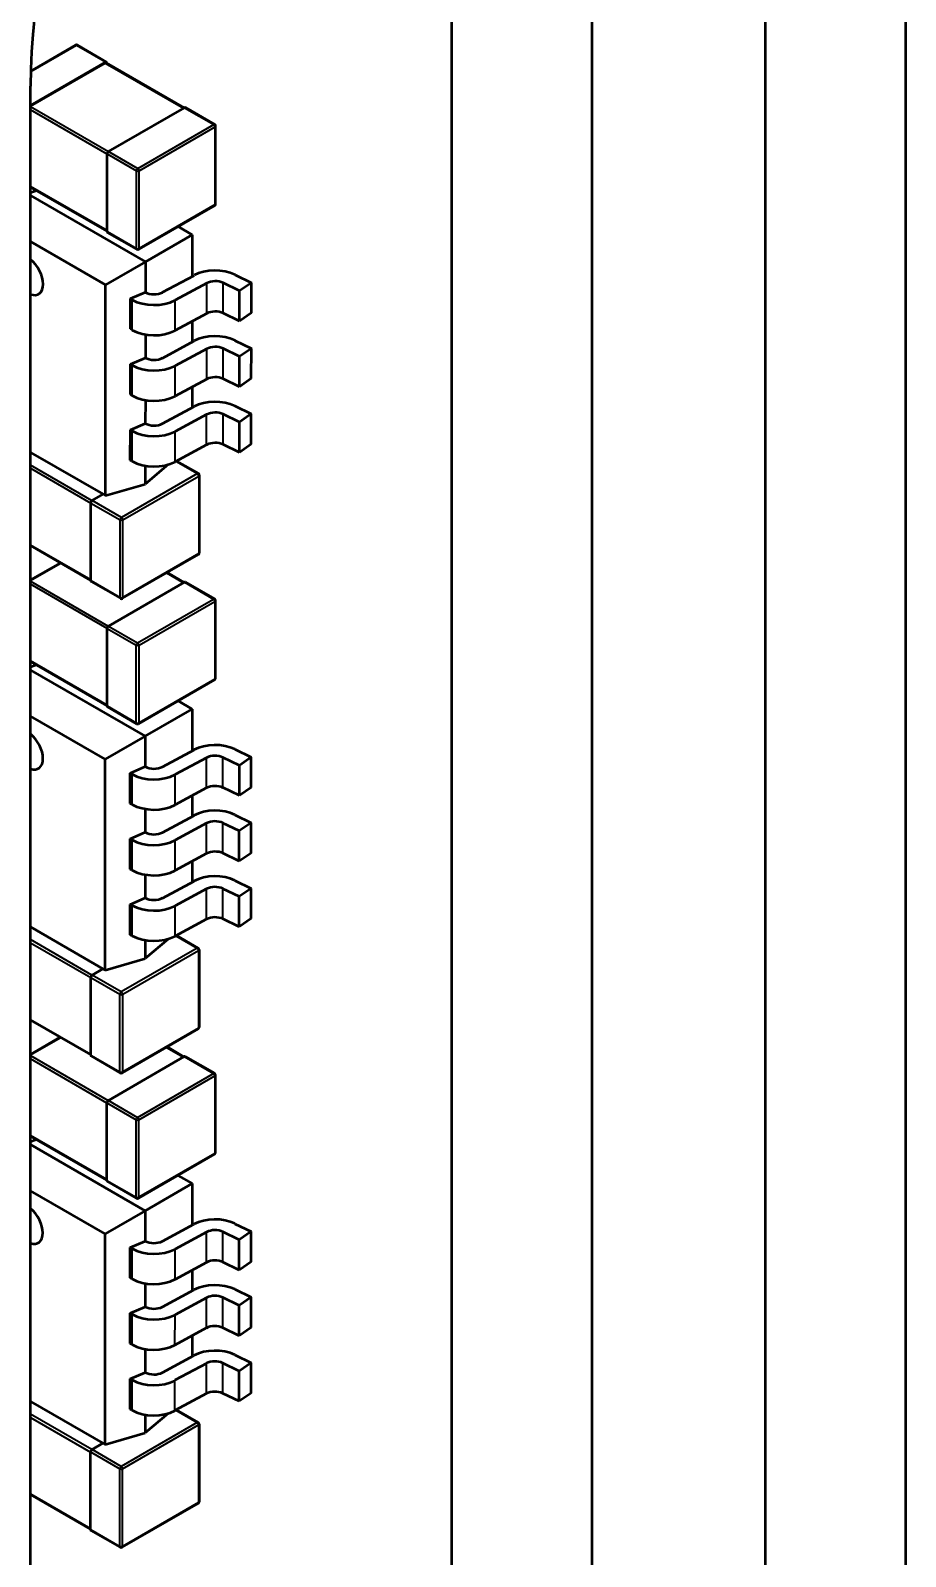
# Model space of a CAD drawing. Header units: millimetres. Extents: x 3137 to 5094, y 789 to 1822.
# Drawn here: x 4188.33 to 4195.4, y 1585.53 to 1597.87 of the extents above; entities that cross this region are included whole.
import ezdxf

# ---------------------------------------------------------------- set-up
doc = ezdxf.new("R2010")
doc.units = ezdxf.units.MM
doc.header["$LTSCALE"] = 1.8
doc.layers.add('외형선(ISO)', color=7, linetype='Continuous', lineweight=50)
doc.layers.add('좁은 외형선(ISO)', color=7, linetype='Continuous', lineweight=35)

msp = doc.modelspace()

# ---------------------------------------------------------------- linework, layer by layer
at = {"layer": '외형선(ISO)'}
for p, q in [((4192.87, 1582.149), (4192.87, 1603.956)), ((4191.737, 1581.495), (4191.737, 1603.467)), ((4194.27, 1573.579), (4194.27, 1602.156)), ((4195.402, 1601.503), (4195.402, 1572.926)), ((4188.332, 1597.542), (4188.694, 1597.751)), ((4188.71, 1597.751), (4188.946, 1597.614)), ((4188.938, 1597.613), (4188.331, 1597.263)), ((4188.331, 1597.259), (4188.935, 1597.607)), ((4188.943, 1597.608), (4189.572, 1597.244)), ((4188.949, 1597.604), (4188.949, 1597.607)), ((4188.331, 1568.843), (4188.331, 1597.421)), ((4188.961, 1596.892), (4189.575, 1597.246)), ((4189.583, 1597.247), (4189.819, 1597.11)), ((4189.827, 1596.469), (4189.827, 1597.096)), ((4188.949, 1596.245), (4188.949, 1596.872)), ((4188.949, 1596.247), (4188.331, 1596.604)), ((4188.331, 1596.56), (4188.378, 1596.577)), ((4188.331, 1596.535), (4189.259, 1595.999)), ((4189.819, 1596.456), (4189.205, 1596.101)), ((4189.523, 1596.285), (4189.638, 1596.219)), ((4188.936, 1595.813), (4188.331, 1596.163)), ((4189.189, 1596.101), (4188.953, 1596.238)), ((4189.259, 1595.999), (4189.638, 1596.219)), ((4189.638, 1596.219), (4189.638, 1595.883)), ((4189.259, 1595.999), (4188.936, 1595.813)), ((4189.259, 1595.999), (4189.259, 1595.754)), ((4189.398, 1595.753), (4189.652, 1595.89)), ((4189.984, 1595.895), (4190.116, 1595.831)), ((4188.936, 1594.109), (4188.936, 1595.813)), ((4189.755, 1595.827), (4189.5, 1595.69)), ((4190.019, 1595.765), (4189.887, 1595.829)), ((4190.116, 1595.831), (4190.019, 1595.765)), ((4190.019, 1595.52), (4190.019, 1595.765)), ((4190.116, 1595.586), (4190.116, 1595.831)), ((4189.138, 1595.702), (4189.259, 1595.754)), ((4189.138, 1595.457), (4189.138, 1595.702)), ((4189.153, 1595.693), (4189.138, 1595.702)), ((4189.755, 1595.582), (4189.5, 1595.445)), ((4189.638, 1595.519), (4189.638, 1595.352)), ((4190.019, 1595.52), (4189.887, 1595.584)), ((4190.116, 1595.586), (4190.019, 1595.52)), ((4189.153, 1595.448), (4189.138, 1595.457)), ((4189.259, 1595.412), (4189.259, 1595.224)), ((4189.397, 1595.222), (4189.652, 1595.36)), ((4189.755, 1595.296), (4189.5, 1595.159)), ((4190.019, 1595.234), (4189.887, 1595.298)), ((4189.983, 1595.364), (4190.116, 1595.3)), ((4190.116, 1595.3), (4190.019, 1595.234)), ((4190.115, 1595.056), (4190.116, 1595.3)), ((4189.138, 1595.171), (4189.259, 1595.224)), ((4189.138, 1594.926), (4189.138, 1595.171)), ((4189.153, 1595.163), (4189.138, 1595.171)), ((4190.019, 1594.989), (4190.019, 1595.234)), ((4189.755, 1595.051), (4189.5, 1594.914)), ((4190.019, 1594.989), (4189.887, 1595.053)), ((4190.115, 1595.056), (4190.019, 1594.989)), ((4189.152, 1594.918), (4189.138, 1594.926)), ((4189.638, 1594.989), (4189.638, 1594.821)), ((4189.259, 1594.881), (4189.258, 1594.693)), ((4189.397, 1594.692), (4189.652, 1594.829)), ((4189.983, 1594.834), (4190.115, 1594.77)), ((4189.138, 1594.64), (4189.258, 1594.693)), ((4189.754, 1594.765), (4189.5, 1594.628)), ((4190.019, 1594.703), (4189.887, 1594.767)), ((4190.115, 1594.77), (4190.019, 1594.703)), ((4190.019, 1594.459), (4190.019, 1594.703)), ((4190.115, 1594.525), (4190.115, 1594.77)), ((4189.137, 1594.396), (4189.138, 1594.64)), ((4189.152, 1594.632), (4189.138, 1594.64)), ((4188.331, 1594.458), (4188.936, 1594.109)), ((4189.754, 1594.521), (4189.5, 1594.383)), ((4190.019, 1594.459), (4189.887, 1594.523)), ((4190.115, 1594.525), (4190.019, 1594.459)), ((4189.152, 1594.387), (4189.137, 1594.396)), ((4189.444, 1594.361), (4189.258, 1594.203)), ((4189.258, 1594.351), (4189.258, 1594.203)), ((4189.511, 1594.389), (4189.687, 1594.288)), ((4188.936, 1594.109), (4189.258, 1594.203)), ((4189.695, 1594.274), (4189.695, 1593.647)), ((4188.817, 1593.422), (4188.817, 1594.049)), ((4188.829, 1594.069), (4188.917, 1594.12)), ((4188.331, 1593.705), (4188.817, 1593.424)), ((4188.331, 1593.705), (4188.331, 1593.705)), ((4188.572, 1593.566), (4188.331, 1593.427)), ((4188.331, 1593.423), (4188.575, 1593.564)), ((4189.073, 1593.279), (4189.687, 1593.633)), ((4189.434, 1593.487), (4189.572, 1593.408)), ((4188.821, 1593.415), (4189.057, 1593.279)), ((4188.96, 1593.055), (4189.574, 1593.41)), ((4189.582, 1593.41), (4189.818, 1593.274)), ((4189.826, 1592.633), (4189.826, 1593.26)), ((4188.949, 1592.409), (4188.949, 1593.036)), ((4188.949, 1592.41), (4188.331, 1592.767)), ((4188.331, 1592.724), (4188.377, 1592.741)), ((4188.331, 1592.699), (4189.258, 1592.163)), ((4189.818, 1592.619), (4189.204, 1592.265)), ((4189.523, 1592.449), (4189.638, 1592.382)), ((4188.935, 1591.977), (4188.331, 1592.326)), ((4189.188, 1592.265), (4188.952, 1592.401)), ((4189.258, 1592.163), (4189.638, 1592.382)), ((4189.638, 1592.382), (4189.638, 1592.046)), ((4189.258, 1592.163), (4188.935, 1591.977)), ((4189.258, 1592.163), (4189.258, 1591.918)), ((4189.983, 1592.059), (4190.115, 1591.995)), ((4188.935, 1590.272), (4188.935, 1591.977)), ((4189.397, 1591.917), (4189.652, 1592.054)), ((4189.754, 1591.99), (4189.499, 1591.853)), ((4190.019, 1591.928), (4189.886, 1591.992)), ((4190.115, 1591.995), (4190.019, 1591.928)), ((4190.115, 1591.75), (4190.115, 1591.995)), ((4189.137, 1591.865), (4189.258, 1591.918)), ((4189.137, 1591.621), (4189.137, 1591.865)), ((4189.152, 1591.857), (4189.137, 1591.865)), ((4190.019, 1591.684), (4190.019, 1591.928)), ((4189.754, 1591.746), (4189.499, 1591.608)), ((4190.019, 1591.684), (4189.886, 1591.748)), ((4190.115, 1591.75), (4190.019, 1591.684)), ((4189.152, 1591.612), (4189.137, 1591.621)), ((4189.258, 1591.576), (4189.258, 1591.387)), ((4189.638, 1591.683), (4189.638, 1591.516)), ((4189.397, 1591.386), (4189.652, 1591.523)), ((4189.754, 1591.46), (4189.499, 1591.323)), ((4190.018, 1591.398), (4189.886, 1591.462)), ((4189.983, 1591.528), (4190.115, 1591.464)), ((4190.115, 1591.464), (4190.018, 1591.398)), ((4190.115, 1591.219), (4190.115, 1591.464)), ((4189.137, 1591.335), (4189.258, 1591.387)), ((4189.137, 1591.09), (4189.137, 1591.335)), ((4189.152, 1591.326), (4189.137, 1591.335)), ((4190.018, 1591.153), (4190.018, 1591.398)), ((4189.754, 1591.215), (4189.499, 1591.078)), ((4190.018, 1591.153), (4189.886, 1591.217)), ((4190.115, 1591.219), (4190.018, 1591.153)), ((4189.152, 1591.081), (4189.137, 1591.09)), ((4189.638, 1591.152), (4189.637, 1590.985)), ((4189.258, 1591.045), (4189.258, 1590.857)), ((4189.397, 1590.855), (4189.652, 1590.992)), ((4189.983, 1590.997), (4190.115, 1590.933)), ((4189.137, 1590.804), (4189.258, 1590.857)), ((4189.754, 1590.929), (4189.499, 1590.792)), ((4190.018, 1590.867), (4189.886, 1590.931)), ((4190.115, 1590.933), (4190.018, 1590.867)), ((4190.018, 1590.622), (4190.018, 1590.867)), ((4190.115, 1590.689), (4190.115, 1590.933)), ((4189.137, 1590.559), (4189.137, 1590.804)), ((4189.152, 1590.795), (4189.137, 1590.804)), ((4188.331, 1590.622), (4188.935, 1590.272)), ((4189.754, 1590.684), (4189.499, 1590.547)), ((4190.018, 1590.622), (4189.886, 1590.686)), ((4190.115, 1590.689), (4190.018, 1590.622)), ((4189.152, 1590.551), (4189.137, 1590.559)), ((4189.443, 1590.524), (4189.258, 1590.367)), ((4189.258, 1590.514), (4189.258, 1590.367)), ((4189.51, 1590.553), (4189.686, 1590.451)), ((4188.935, 1590.272), (4189.258, 1590.367)), ((4189.694, 1590.437), (4189.694, 1589.81)), ((4188.817, 1589.586), (4188.817, 1590.213)), ((4188.828, 1590.233), (4188.916, 1590.283)), ((4188.331, 1589.869), (4188.817, 1589.588)), ((4188.571, 1589.73), (4188.331, 1589.591)), ((4188.331, 1589.587), (4188.575, 1589.728)), ((4189.072, 1589.442), (4189.686, 1589.797)), ((4189.434, 1589.651), (4189.571, 1589.572)), ((4188.82, 1589.579), (4189.056, 1589.442)), ((4188.96, 1589.219), (4189.573, 1589.573)), ((4189.581, 1589.574), (4189.817, 1589.438)), ((4189.825, 1588.797), (4189.825, 1589.424)), ((4188.948, 1588.572), (4188.948, 1589.199)), ((4188.948, 1588.574), (4188.331, 1588.931)), ((4188.331, 1588.888), (4188.376, 1588.904)), ((4188.331, 1588.862), (4189.257, 1588.327)), ((4189.817, 1588.783), (4189.204, 1588.428)), ((4189.522, 1588.612), (4189.637, 1588.546)), ((4188.935, 1588.14), (4188.331, 1588.489)), ((4189.188, 1588.428), (4188.951, 1588.565)), ((4189.257, 1588.327), (4189.637, 1588.546)), ((4189.637, 1588.546), (4189.637, 1588.21)), ((4189.257, 1588.327), (4188.935, 1588.14)), ((4189.257, 1588.327), (4189.257, 1588.082)), ((4188.935, 1586.436), (4188.935, 1588.14)), ((4189.396, 1588.08), (4189.651, 1588.217)), ((4189.753, 1588.154), (4189.499, 1588.017)), ((4190.018, 1588.092), (4189.886, 1588.156)), ((4189.982, 1588.222), (4190.114, 1588.158)), ((4190.114, 1588.158), (4190.018, 1588.092)), ((4190.114, 1587.914), (4190.114, 1588.158)), ((4189.136, 1588.029), (4189.257, 1588.082)), ((4189.136, 1587.784), (4189.136, 1588.029)), ((4189.151, 1588.02), (4189.136, 1588.029)), ((4190.018, 1587.847), (4190.018, 1588.092)), ((4189.753, 1587.909), (4189.499, 1587.772)), ((4190.018, 1587.847), (4189.886, 1587.911)), ((4190.114, 1587.914), (4190.018, 1587.847)), ((4189.151, 1587.776), (4189.136, 1587.784)), ((4189.637, 1587.847), (4189.637, 1587.679)), ((4189.257, 1587.739), (4189.257, 1587.551)), ((4189.396, 1587.55), (4189.651, 1587.687)), ((4189.753, 1587.623), (4189.499, 1587.486)), ((4190.018, 1587.561), (4189.886, 1587.625)), ((4189.982, 1587.692), (4190.114, 1587.628)), ((4190.114, 1587.628), (4190.018, 1587.561)), ((4190.114, 1587.383), (4190.114, 1587.628)), ((4189.136, 1587.498), (4189.257, 1587.551)), ((4189.136, 1587.254), (4189.136, 1587.498)), ((4189.151, 1587.49), (4189.136, 1587.498)), ((4190.018, 1587.316), (4190.018, 1587.561)), ((4189.753, 1587.379), (4189.498, 1587.241)), ((4190.018, 1587.316), (4189.886, 1587.381)), ((4190.114, 1587.383), (4190.018, 1587.316)), ((4189.151, 1587.245), (4189.136, 1587.254)), ((4189.637, 1587.316), (4189.637, 1587.149)), ((4189.257, 1587.208), (4189.257, 1587.02)), ((4189.396, 1587.019), (4189.651, 1587.156)), ((4189.982, 1587.161), (4190.114, 1587.097)), ((4189.136, 1586.968), (4189.257, 1587.02)), ((4189.753, 1587.093), (4189.498, 1586.956)), ((4190.018, 1587.031), (4189.886, 1587.095)), ((4190.114, 1587.097), (4190.018, 1587.031)), ((4190.018, 1586.786), (4190.018, 1587.031)), ((4190.114, 1586.852), (4190.114, 1587.097)), ((4189.136, 1586.723), (4189.136, 1586.968)), ((4189.151, 1586.959), (4189.136, 1586.968)), ((4188.331, 1586.785), (4188.935, 1586.436)), ((4189.753, 1586.848), (4189.498, 1586.711)), ((4190.018, 1586.786), (4189.886, 1586.85)), ((4190.114, 1586.852), (4190.018, 1586.786)), ((4189.151, 1586.714), (4189.136, 1586.723)), ((4189.443, 1586.688), (4189.257, 1586.531)), ((4189.257, 1586.678), (4189.257, 1586.531)), ((4189.509, 1586.717), (4189.685, 1586.615)), ((4188.935, 1586.436), (4189.257, 1586.531)), ((4189.693, 1586.601), (4189.693, 1585.974)), ((4188.828, 1586.396), (4188.916, 1586.447)), ((4188.816, 1585.75), (4188.816, 1586.377)), ((4188.331, 1586.032), (4188.816, 1585.752)), ((4189.072, 1585.606), (4189.685, 1585.96)), ((4188.819, 1585.742), (4189.056, 1585.606))]:
    msp.add_line(p, q, dxfattribs=at)
for centre, start, end in [((4188.702, 1597.737), 59.9906, 120), ((4189.811, 1597.096), 359.9906, 59.9906), ((4189.811, 1596.469), 300, 359.9906), ((4189.197, 1596.115), 239.9906, 300), ((4189.679, 1594.274), 359.9906, 59.9906), ((4189.679, 1593.647), 300, 359.9906), ((4189.065, 1593.292), 239.9906, 300), ((4189.81, 1593.26), 359.9906, 59.9906), ((4189.81, 1592.633), 300, 359.9906), ((4189.196, 1592.279), 239.9906, 300), ((4189.678, 1590.437), 359.9906, 59.9906), ((4189.678, 1589.81), 300, 359.9906), ((4189.064, 1589.456), 239.9906, 300), ((4189.809, 1589.424), 359.9906, 59.9906), ((4189.809, 1588.797), 300, 359.9906), ((4189.196, 1588.442), 239.9906, 300), ((4189.677, 1586.601), 359.9906, 59.9906), ((4189.677, 1585.974), 300, 359.9906), ((4189.064, 1585.62), 239.9906, 300)]:
    msp.add_arc(centre, 0.016, start, end, dxfattribs=at)
for centre, major_axis, ratio, start_param, end_param in [((4191.866, 1599.462), (2.5, 4.33), 0.57735, 5.497787, 8.63938), ((4188.938, 1597.6), (0.008, 0.0139), 0.577241, 5.497882, 7.068678), ((4188.935, 1597.594), (0.008, 0.0139), 0.577241, 0, 0.785493), ((4189.575, 1597.233), (0.008, 0.0139), 0.577241, 0, 0.785493), ((4188.961, 1596.878), (0.008, 0.0139), 0.577241, 0.785493, 2.356289), ((4188.961, 1596.251), (-0.008, -0.0139), 0.577241, 5.497882, 6.283185), ((4188.308, 1595.891), (0.088, -0.152), 0.57735, 5.686113, 8.451054), ((4189.823, 1595.785), (0.25, 0), 0.57746, 0.872759, 2.321383), ((4189.823, 1595.785), (-0.1, 0), 0.57746, 4.014352, 5.462975), ((4189.329, 1595.795), (-0.25, 0), 0.57746, 0.785493, 2.321383), ((4189.329, 1595.795), (0.1, 0), 0.57746, 3.927086, 5.462975), ((4189.823, 1595.54), (-0.1, 0), 0.57746, 4.014352, 5.462975), ((4189.329, 1595.55), (-0.25, 0), 0.57746, 0.785493, 2.321383), ((4189.823, 1595.254), (0.25, 0), 0.57746, 0.872759, 2.321383), ((4189.823, 1595.254), (-0.1, 0), 0.57746, 4.014352, 5.462975), ((4189.329, 1595.265), (-0.25, 0), 0.57746, 0.785493, 2.321383), ((4189.329, 1595.265), (0.1, 0), 0.57746, 3.927086, 5.462975), ((4189.823, 1595.009), (-0.1, 0), 0.57746, 4.014352, 5.462975), ((4189.329, 1595.02), (-0.25, 0), 0.57746, 0.785493, 2.321383), ((4189.823, 1594.723), (0.25, 0), 0.57746, 0.872759, 2.321383), ((4189.823, 1594.723), (-0.1, 0), 0.57746, 4.014352, 5.462975), ((4189.329, 1594.734), (0.1, 0), 0.57746, 3.927086, 5.462975), ((4189.329, 1594.734), (-0.25, 0), 0.57746, 0.785493, 2.321383), ((4189.823, 1594.478), (-0.1, 0), 0.57746, 4.014352, 5.462975), ((4189.329, 1594.489), (-0.25, 0), 0.57746, 0.785493, 2.321383), ((4188.829, 1594.056), (0.008, 0.0139), 0.577241, 0.785493, 2.356289), ((4188.829, 1593.429), (-0.008, -0.0139), 0.577241, 5.497882, 6.283185), ((4189.574, 1593.396), (0.008, 0.0139), 0.577241, 0, 0.785493), ((4188.96, 1593.042), (0.008, 0.0139), 0.577241, 0.785493, 2.356289), ((4188.96, 1592.415), (-0.008, -0.0139), 0.577241, 5.497882, 6.283185), ((4188.307, 1592.055), (0.088, -0.152), 0.57735, 5.691292, 8.445875), ((4189.822, 1591.948), (0.25, 0), 0.57746, 0.872759, 2.321383), ((4189.822, 1591.948), (-0.1, 0), 0.57746, 4.014352, 5.462975), ((4189.329, 1591.959), (-0.25, 0), 0.57746, 0.785493, 2.321383), ((4189.329, 1591.959), (0.1, 0), 0.57746, 3.927086, 5.462975), ((4189.822, 1591.703), (-0.1, 0), 0.57746, 4.014352, 5.462975), ((4189.329, 1591.714), (-0.25, 0), 0.57746, 0.785493, 2.321383), ((4189.822, 1591.418), (0.25, 0), 0.57746, 0.872759, 2.321383), ((4189.822, 1591.418), (-0.1, 0), 0.57746, 4.014352, 5.462975), ((4189.329, 1591.428), (-0.25, 0), 0.57746, 0.785493, 2.321383), ((4189.329, 1591.428), (0.1, 0), 0.57746, 3.927086, 5.462975), ((4189.822, 1591.173), (-0.1, 0), 0.57746, 4.014352, 5.462975), ((4189.329, 1591.183), (-0.25, 0), 0.57746, 0.785493, 2.321383), ((4189.822, 1590.887), (0.25, 0), 0.57746, 0.872759, 2.321383), ((4189.822, 1590.887), (-0.1, 0), 0.57746, 4.014352, 5.462975), ((4189.329, 1590.898), (0.1, 0), 0.57746, 3.927086, 5.462975), ((4189.329, 1590.898), (-0.25, 0), 0.57746, 0.785493, 2.321383), ((4189.822, 1590.642), (-0.1, 0), 0.57746, 4.014352, 5.462975), ((4189.329, 1590.653), (-0.25, 0), 0.57746, 0.785493, 2.321383), ((4188.828, 1590.219), (0.008, 0.0139), 0.577241, 0.785493, 2.356289), ((4188.828, 1589.592), (-0.008, -0.0139), 0.577241, 5.497882, 6.283185), ((4189.573, 1589.56), (0.008, 0.0139), 0.577241, 0, 0.785493), ((4188.96, 1589.206), (0.008, 0.0139), 0.577241, 0.785493, 2.356289), ((4188.959, 1588.579), (-0.008, -0.0139), 0.577241, 5.497882, 6.283185), ((4188.306, 1588.219), (0.088, -0.152), 0.57735, 5.696476, 8.440691), ((4189.822, 1588.112), (0.25, 0), 0.57746, 0.872759, 2.321383), ((4189.822, 1588.112), (-0.1, 0), 0.57746, 4.014352, 5.462975), ((4189.328, 1588.123), (-0.25, 0), 0.57746, 0.785493, 2.321383), ((4189.328, 1588.123), (0.1, 0), 0.57746, 3.927086, 5.462975), ((4189.822, 1587.867), (-0.1, 0), 0.57746, 4.014352, 5.462975), ((4189.328, 1587.878), (-0.25, 0), 0.57746, 0.785493, 2.321383), ((4189.821, 1587.581), (0.25, 0), 0.57746, 0.872759, 2.321383), ((4189.821, 1587.581), (-0.1, 0), 0.57746, 4.014352, 5.462975), ((4189.328, 1587.592), (0.1, 0), 0.57746, 3.927086, 5.462975), ((4189.328, 1587.592), (-0.25, 0), 0.57746, 0.785493, 2.321383), ((4189.821, 1587.336), (-0.1, 0), 0.57746, 4.014352, 5.462975), ((4189.328, 1587.347), (-0.25, 0), 0.57746, 0.785493, 2.321383), ((4189.821, 1587.051), (0.25, 0), 0.57746, 0.872759, 2.321383), ((4189.328, 1587.061), (0.1, 0), 0.57746, 3.927086, 5.462975), ((4189.821, 1587.051), (-0.1, 0), 0.57746, 4.014352, 5.462975), ((4189.328, 1587.061), (-0.25, 0), 0.57746, 0.785493, 2.321383), ((4189.821, 1586.806), (-0.1, 0), 0.57746, 4.014352, 5.462975), ((4189.328, 1586.816), (-0.25, 0), 0.57746, 0.785493, 2.321383), ((4188.828, 1586.383), (0.008, 0.0139), 0.577241, 0.785493, 2.356289), ((4188.827, 1585.756), (-0.008, -0.0139), 0.577241, 5.497882, 6.283185)]:
    msp.add_ellipse(centre, major_axis=major_axis, ratio=ratio, start_param=start_param, end_param=end_param, dxfattribs=at)
at = {"layer": '좁은 외형선(ISO)'}
for p, q in [((4188.702, 1597.75), (4188.332, 1597.536)), ((4188.938, 1597.613), (4188.702, 1597.75)), ((4188.935, 1597.607), (4189.568, 1597.242)), ((4188.331, 1597.255), (4188.96, 1596.891)), ((4189.575, 1597.246), (4189.811, 1597.109)), ((4188.949, 1596.871), (4188.331, 1597.228)), ((4189.197, 1596.755), (4189.811, 1597.109)), ((4189.208, 1596.735), (4189.822, 1597.09)), ((4189.822, 1597.09), (4189.822, 1596.463)), ((4188.949, 1596.872), (4189.186, 1596.735)), ((4188.961, 1596.892), (4189.197, 1596.755)), ((4189.186, 1596.108), (4189.186, 1596.735)), ((4189.208, 1596.108), (4189.208, 1596.735)), ((4188.949, 1596.252), (4188.331, 1596.61)), ((4189.822, 1596.463), (4189.208, 1596.108)), ((4188.949, 1596.245), (4189.186, 1596.108)), ((4189.755, 1595.582), (4189.755, 1595.827)), ((4189.887, 1595.584), (4189.887, 1595.829)), ((4189.153, 1595.448), (4189.153, 1595.693)), ((4189.5, 1595.445), (4189.5, 1595.69)), ((4189.755, 1595.051), (4189.755, 1595.296)), ((4189.887, 1595.053), (4189.887, 1595.298)), ((4189.152, 1594.918), (4189.153, 1595.163)), ((4189.5, 1594.914), (4189.5, 1595.159)), ((4189.754, 1594.521), (4189.754, 1594.765)), ((4189.887, 1594.523), (4189.887, 1594.767)), ((4189.152, 1594.387), (4189.152, 1594.632)), ((4189.5, 1594.383), (4189.5, 1594.628)), ((4188.828, 1594.068), (4188.331, 1594.356)), ((4188.331, 1594.33), (4188.817, 1594.048)), ((4189.679, 1594.287), (4189.065, 1593.932)), ((4189.506, 1594.387), (4189.679, 1594.287)), ((4189.076, 1593.913), (4189.69, 1594.267)), ((4189.69, 1594.267), (4189.69, 1593.64)), ((4188.817, 1594.049), (4189.054, 1593.913)), ((4189.065, 1593.932), (4188.829, 1594.069)), ((4189.054, 1593.286), (4189.054, 1593.913)), ((4189.076, 1593.286), (4189.076, 1593.913)), ((4188.331, 1593.711), (4188.817, 1593.43)), ((4188.336, 1593.702), (4188.331, 1593.7)), ((4189.69, 1593.64), (4189.076, 1593.286)), ((4188.331, 1593.418), (4188.959, 1593.055)), ((4188.817, 1593.422), (4189.054, 1593.286)), ((4189.43, 1593.485), (4189.567, 1593.405)), ((4188.949, 1593.035), (4188.331, 1593.392)), ((4189.574, 1593.41), (4189.81, 1593.273)), ((4189.196, 1592.919), (4189.81, 1593.273)), ((4189.208, 1592.899), (4189.821, 1593.254)), ((4189.821, 1593.254), (4189.821, 1592.626)), ((4188.96, 1593.055), (4189.196, 1592.919)), ((4188.949, 1593.036), (4189.185, 1592.899)), ((4189.185, 1592.272), (4189.185, 1592.899)), ((4189.208, 1592.272), (4189.208, 1592.899)), ((4188.949, 1592.416), (4188.331, 1592.773)), ((4189.821, 1592.626), (4189.208, 1592.272)), ((4188.949, 1592.409), (4189.185, 1592.272)), ((4189.754, 1591.746), (4189.754, 1591.99)), ((4189.886, 1591.748), (4189.886, 1591.992)), ((4189.152, 1591.612), (4189.152, 1591.857)), ((4189.499, 1591.608), (4189.499, 1591.853)), ((4189.754, 1591.215), (4189.754, 1591.46)), ((4189.886, 1591.217), (4189.886, 1591.462)), ((4189.152, 1591.081), (4189.152, 1591.326)), ((4189.499, 1591.078), (4189.499, 1591.323)), ((4189.754, 1590.684), (4189.754, 1590.929)), ((4189.886, 1590.686), (4189.886, 1590.931)), ((4189.152, 1590.551), (4189.152, 1590.795)), ((4189.499, 1590.547), (4189.499, 1590.792)), ((4188.827, 1590.232), (4188.331, 1590.519)), ((4188.331, 1590.493), (4188.817, 1590.212)), ((4189.505, 1590.55), (4189.678, 1590.45)), ((4189.678, 1590.45), (4189.064, 1590.096)), ((4189.076, 1590.077), (4189.689, 1590.431)), ((4189.689, 1590.431), (4189.689, 1589.804)), ((4188.817, 1590.213), (4189.053, 1590.077)), ((4189.064, 1590.096), (4188.828, 1590.233)), ((4189.053, 1589.45), (4189.053, 1590.077)), ((4189.076, 1589.45), (4189.076, 1590.077)), ((4188.331, 1589.874), (4188.817, 1589.593)), ((4188.335, 1589.866), (4188.331, 1589.864)), ((4189.689, 1589.804), (4189.076, 1589.45)), ((4189.429, 1589.648), (4189.566, 1589.569)), ((4188.331, 1589.581), (4188.959, 1589.218)), ((4188.948, 1589.198), (4188.331, 1589.555)), ((4188.817, 1589.586), (4189.053, 1589.45)), ((4189.573, 1589.573), (4189.809, 1589.437)), ((4189.196, 1589.082), (4189.809, 1589.437)), ((4189.207, 1589.063), (4189.821, 1589.417)), ((4189.821, 1589.417), (4189.821, 1588.79)), ((4188.948, 1589.199), (4189.184, 1589.063)), ((4188.96, 1589.219), (4189.196, 1589.082)), ((4189.184, 1588.436), (4189.184, 1589.063)), ((4189.207, 1588.436), (4189.207, 1589.063)), ((4188.948, 1588.58), (4188.331, 1588.936)), ((4189.821, 1588.79), (4189.207, 1588.436)), ((4188.948, 1588.572), (4189.184, 1588.436)), ((4189.753, 1587.909), (4189.753, 1588.154)), ((4189.886, 1587.911), (4189.886, 1588.156)), ((4189.151, 1587.776), (4189.151, 1588.02)), ((4189.499, 1587.772), (4189.499, 1588.017)), ((4189.753, 1587.379), (4189.753, 1587.623)), ((4189.886, 1587.381), (4189.886, 1587.625)), ((4189.151, 1587.245), (4189.151, 1587.49)), ((4189.498, 1587.241), (4189.499, 1587.486)), ((4189.753, 1586.848), (4189.753, 1587.093)), ((4189.886, 1586.85), (4189.886, 1587.095)), ((4189.151, 1586.714), (4189.151, 1586.959)), ((4189.498, 1586.711), (4189.498, 1586.956)), ((4188.827, 1586.396), (4188.331, 1586.682)), ((4188.331, 1586.656), (4188.816, 1586.376)), ((4189.505, 1586.714), (4189.677, 1586.614)), ((4189.677, 1586.614), (4189.064, 1586.26)), ((4189.075, 1586.24), (4189.689, 1586.595)), ((4189.689, 1586.595), (4189.689, 1585.968)), ((4189.064, 1586.26), (4188.828, 1586.396)), ((4188.816, 1586.377), (4189.052, 1586.24)), ((4189.052, 1585.613), (4189.052, 1586.24)), ((4189.075, 1585.613), (4189.075, 1586.24)), ((4188.331, 1586.037), (4188.816, 1585.757)), ((4189.689, 1585.968), (4189.075, 1585.613)), ((4188.816, 1585.75), (4189.052, 1585.613))]:
    msp.add_line(p, q, dxfattribs=at)
for centre, major_axis, ratio, start_param, end_param in [((4188.702, 1597.737), (-0.008, 0.0139), 0.57735, 5.497597, 6.283185), ((4188.702, 1597.737), (0.008, 0.0139), 0.577241, 0, 0.785493), ((4189.811, 1597.096), (0.008, 0.0139), 0.577241, 0, 0.785493), ((4189.811, 1597.096), (0.008, -0.0139), 0.57735, 0.785208, 2.356005), ((4189.811, 1597.096), (0.016, 0), 0.57746, 5.497882, 6.283185), ((4189.197, 1596.742), (0.008, 0.0139), 0.577241, 0.785493, 2.356289), ((4189.197, 1596.742), (0.008, -0.0139), 0.57735, 0.785208, 2.356005), ((4189.197, 1596.742), (0.016, 0), 0.57746, 3.927086, 5.497882), ((4189.811, 1596.469), (0.008, -0.0139), 0.57735, 0, 0.785208), ((4189.811, 1596.469), (0.016, 0), 0.57746, 5.497882, 6.283185), ((4189.197, 1596.115), (-0.008, -0.0139), 0.577241, 5.497882, 6.283185), ((4189.197, 1596.115), (0.016, 0), 0.57746, 3.927086, 5.497882), ((4189.197, 1596.115), (0.008, -0.0139), 0.57735, 0, 0.785208), ((4189.679, 1594.274), (0.008, 0.0139), 0.577241, 0, 0.785493), ((4189.679, 1594.274), (0.008, -0.0139), 0.57735, 0.785208, 2.356005), ((4189.679, 1594.274), (0.016, 0), 0.57746, 5.497882, 6.283185), ((4189.065, 1593.919), (0.008, 0.0139), 0.577241, 0.785493, 2.356289), ((4189.065, 1593.919), (0.016, 0), 0.57746, 3.927086, 5.497882), ((4189.065, 1593.919), (0.008, -0.0139), 0.57735, 0.785208, 2.356005), ((4189.679, 1593.647), (0.008, -0.0139), 0.57735, 0, 0.785208), ((4189.679, 1593.647), (0.016, 0), 0.57746, 5.497882, 6.283185), ((4189.065, 1593.292), (-0.008, -0.0139), 0.577241, 5.497882, 6.283185), ((4189.065, 1593.292), (0.016, 0), 0.57746, 3.927086, 5.497882), ((4189.065, 1593.292), (0.008, -0.0139), 0.57735, 0, 0.785208), ((4189.81, 1593.26), (0.008, 0.0139), 0.577241, 0, 0.785493), ((4189.81, 1593.26), (0.008, -0.0139), 0.57735, 0.785208, 2.356005), ((4189.81, 1593.26), (0.016, 0), 0.57746, 5.497882, 6.283185), ((4189.196, 1592.906), (0.008, 0.0139), 0.577241, 0.785493, 2.356289), ((4189.196, 1592.906), (0.016, 0), 0.57746, 3.927086, 5.497882), ((4189.196, 1592.906), (0.008, -0.0139), 0.57735, 0.785208, 2.356005), ((4189.81, 1592.633), (0.008, -0.0139), 0.57735, 0, 0.785208), ((4189.81, 1592.633), (0.016, 0), 0.57746, 5.497882, 6.283185), ((4189.196, 1592.279), (-0.008, -0.0139), 0.577241, 5.497882, 6.283185), ((4189.196, 1592.279), (0.016, 0), 0.57746, 3.927086, 5.497882), ((4189.196, 1592.279), (0.008, -0.0139), 0.57735, 0, 0.785208), ((4189.678, 1590.437), (0.008, 0.0139), 0.577241, 0, 0.785493), ((4189.678, 1590.437), (0.008, -0.0139), 0.57735, 0.785208, 2.356005), ((4189.678, 1590.437), (0.016, 0), 0.57746, 5.497882, 6.283185), ((4189.064, 1590.083), (0.008, 0.0139), 0.577241, 0.785493, 2.356289), ((4189.064, 1590.083), (0.008, -0.0139), 0.57735, 0.785208, 2.356005), ((4189.064, 1590.083), (0.016, 0), 0.57746, 3.927086, 5.497882), ((4189.678, 1589.81), (0.008, -0.0139), 0.57735, 0, 0.785208), ((4189.678, 1589.81), (0.016, 0), 0.57746, 5.497882, 6.283185), ((4189.064, 1589.456), (-0.008, -0.0139), 0.577241, 5.497882, 6.283185), ((4189.064, 1589.456), (0.016, 0), 0.57746, 3.927086, 5.497882), ((4189.064, 1589.456), (0.008, -0.0139), 0.57735, 0, 0.785208), ((4189.809, 1589.424), (0.008, 0.0139), 0.577241, 0, 0.785493), ((4189.809, 1589.424), (0.008, -0.0139), 0.57735, 0.785208, 2.356005), ((4189.809, 1589.424), (0.016, 0), 0.57746, 5.497882, 6.283185), ((4189.196, 1589.069), (0.008, 0.0139), 0.577241, 0.785493, 2.356289), ((4189.196, 1589.069), (0.016, 0), 0.57746, 3.927086, 5.497882), ((4189.196, 1589.069), (0.008, -0.0139), 0.57735, 0.785208, 2.356005), ((4189.809, 1588.797), (0.008, -0.0139), 0.57735, 0, 0.785208), ((4189.809, 1588.797), (0.016, 0), 0.57746, 5.497882, 6.283185), ((4189.196, 1588.442), (-0.008, -0.0139), 0.577241, 5.497882, 6.283185), ((4189.196, 1588.442), (0.016, 0), 0.57746, 3.927086, 5.497882), ((4189.196, 1588.442), (0.008, -0.0139), 0.57735, 0, 0.785208), ((4189.677, 1586.601), (0.008, 0.0139), 0.577241, 0, 0.785493), ((4189.677, 1586.601), (0.008, -0.0139), 0.57735, 0.785208, 2.356005), ((4189.677, 1586.601), (0.016, 0), 0.57746, 5.497882, 6.283185), ((4189.064, 1586.247), (0.008, 0.0139), 0.577241, 0.785493, 2.356289), ((4189.064, 1586.247), (0.008, -0.0139), 0.57735, 0.785208, 2.356005), ((4189.064, 1586.247), (0.016, 0), 0.57746, 3.927086, 5.497882), ((4189.677, 1585.974), (0.008, -0.0139), 0.57735, 0, 0.785208), ((4189.677, 1585.974), (0.016, 0), 0.57746, 5.497882, 6.283185), ((4189.064, 1585.62), (-0.008, -0.0139), 0.577241, 5.497882, 6.283185), ((4189.064, 1585.62), (0.016, 0), 0.57746, 3.927086, 5.497882), ((4189.064, 1585.62), (0.008, -0.0139), 0.57735, 0, 0.785208)]:
    msp.add_ellipse(centre, major_axis=major_axis, ratio=ratio, start_param=start_param, end_param=end_param, dxfattribs=at)

doc.saveas('drawing.dxf')
